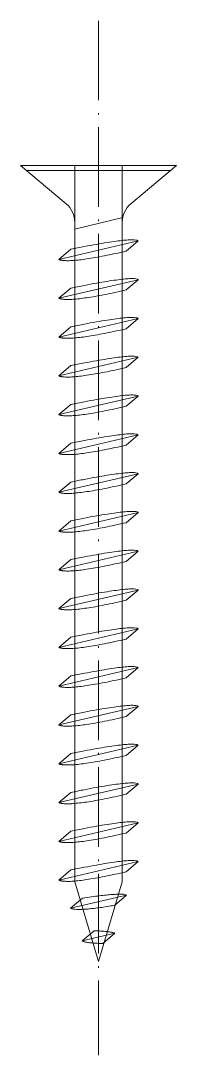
# Model space of a CAD drawing. Header units: metres. Extents: x -4.9 to 4.9, y -55.9 to 9.1.
import ezdxf

# ---------------------------------------------------------------- set-up
doc = ezdxf.new("R2010")
doc.units = ezdxf.units.M
doc.linetypes.add('MV_hartlijn_staal', pattern=[6.6, 5, -0.8, 0, -0.8])
doc.layers.add('A-DETL-GENF', color=92, linetype='Continuous', lineweight=18)

# ---------------------------------------------------------------- blocks, each defined once
blk = doc.blocks.new('28 schroeven 2D - Verzonken schroef 5_0x50mm-3138919-00_0 Basismaterialen')
at = {"layer": 'A-DETL-GENF', "linetype": 'MV_hartlijn_staal', "lineweight": 13}
blk.add_line((0, 9.102), (0, -55.898), dxfattribs=at)
at = {"layer": 'A-DETL-GENF', "lineweight": 5}
for p, q in [((-4.9, 0), (4.9, 0)), ((-2.036, -2.403), (-4.9, 0)), ((4.9, 0), (2.036, -2.403)), ((-4.542, -0.3), (4.542, -0.3)), ((-1.5, -3.996), (1.528, -3.262)), ((-1.5, -3.552), (-1.5, -45)), ((1.5, -45), (1.5, -3.552)), ((2.5, -4.736), (-2.5, -5.9)), ((1.751, -5.376), (2.5, -4.736)), ((-2.5, -5.9), (-1.751, -5.26)), ((2.5, -7.173), (-2.5, -8.337)), ((-2.5, -8.337), (-1.751, -7.697)), ((1.751, -7.813), (2.5, -7.173)), ((2.5, -9.61), (-2.5, -10.774)), ((1.751, -10.25), (2.5, -9.61)), ((-2.5, -10.774), (-1.751, -10.134)), ((2.5, -12.047), (-2.5, -13.211)), ((1.751, -12.687), (2.5, -12.047)), ((-2.5, -13.211), (-1.751, -12.571)), ((2.5, -14.484), (-2.5, -15.648)), ((1.751, -15.124), (2.5, -14.484)), ((-2.5, -15.648), (-1.751, -15.008)), ((2.5, -16.921), (-2.5, -18.085)), ((-2.5, -18.085), (-1.751, -17.445)), ((1.751, -17.561), (2.5, -16.921)), ((2.5, -19.359), (-2.5, -20.523)), ((1.751, -19.998), (2.5, -19.359)), ((-2.5, -20.523), (-1.751, -19.883)), ((2.5, -21.796), (-2.5, -22.96)), ((1.751, -22.436), (2.5, -21.796)), ((-2.5, -22.96), (-1.751, -22.32)), ((2.5, -24.233), (-2.5, -25.397)), ((1.751, -24.873), (2.5, -24.233)), ((-2.5, -25.397), (-1.751, -24.757)), ((2.5, -26.67), (-2.5, -27.834)), ((-2.5, -27.834), (-1.751, -27.194)), ((1.751, -27.31), (2.5, -26.67)), ((2.5, -29.107), (-2.5, -30.271)), ((1.751, -29.747), (2.5, -29.107)), ((-2.5, -30.271), (-1.751, -29.631)), ((2.5, -31.544), (-2.5, -32.708)), ((1.751, -32.184), (2.5, -31.544)), ((-2.5, -32.708), (-1.751, -32.068)), ((2.5, -33.981), (-2.5, -35.145)), ((1.751, -34.621), (2.5, -33.981)), ((-2.5, -35.145), (-1.751, -34.505)), ((2.5, -36.418), (-2.5, -37.582)), ((-2.5, -37.582), (-1.751, -36.942)), ((1.751, -37.058), (2.5, -36.418)), ((2.5, -38.856), (-2.5, -40.02)), ((1.751, -39.496), (2.5, -38.856)), ((-2.5, -40.02), (-1.751, -39.38)), ((2.5, -41.293), (-2.5, -42.457)), ((1.751, -41.933), (2.5, -41.293)), ((-2.5, -42.457), (-1.751, -41.817)), ((2.5, -43.73), (-2.5, -44.894)), ((1.751, -44.37), (2.5, -43.73)), ((-2.5, -44.894), (-1.751, -44.254)), ((-1.5, -45), (0, -50)), ((0, -50), (1.5, -45)), ((1.756, -45.839), (-1.756, -46.656)), ((-1.756, -46.656), (-1.007, -46.016)), ((1.007, -46.479), (1.756, -45.839)), ((-1.02, -48.709), (-0.271, -48.069)), ((1.02, -48.234), (-1.02, -48.709)), ((0.271, -48.874), (1.02, -48.234))]:
    blk.add_line(p, q, dxfattribs=at)
at = {"layer": 'A-DETL-GENF'}
for p, q in [((-1.5, -3.552), (-1.5, 0)), ((1.5, -3.552), (1.5, 0))]:
    blk.add_line(p, q, dxfattribs=at)
at = {"layer": 'A-DETL-GENF', "lineweight": 5}
for centre, start, end in [((-3, -3.552), 360, 50), ((3, -3.552), 130, 180)]:
    blk.add_arc(centre, 1.5, start, end, dxfattribs=at)
for points in [[(-1.751, -5.26), (2.229, -4.458), (2.5, -4.736)], [(-2.5, -5.9), (-1.834, -6.193), (1.751, -5.376)], [(-1.751, -7.697), (2.229, -6.896), (2.5, -7.173)], [(-2.5, -8.337), (-1.834, -8.631), (1.751, -7.813)], [(-1.751, -10.134), (2.229, -9.333), (2.5, -9.61)], [(-2.5, -10.774), (-1.834, -11.068), (1.751, -10.25)], [(-1.751, -12.571), (2.229, -11.77), (2.5, -12.047)], [(-2.5, -13.211), (-1.834, -13.505), (1.751, -12.687)], [(-1.751, -15.008), (2.229, -14.207), (2.5, -14.484)], [(-2.5, -15.648), (-1.834, -15.942), (1.751, -15.124)], [(-1.751, -17.445), (2.229, -16.644), (2.5, -16.921)], [(-2.5, -18.085), (-1.834, -18.379), (1.751, -17.561)], [(-1.751, -19.883), (2.229, -19.081), (2.5, -19.359)], [(-2.5, -20.523), (-1.834, -20.816), (1.751, -19.998)], [(-1.751, -22.32), (2.229, -21.518), (2.5, -21.796)], [(-2.5, -22.96), (-1.834, -23.253), (1.751, -22.436)], [(-1.751, -24.757), (2.229, -23.955), (2.5, -24.233)], [(-2.5, -25.397), (-1.834, -25.69), (1.751, -24.873)], [(-1.751, -27.194), (2.229, -26.393), (2.5, -26.67)], [(-2.5, -27.834), (-1.834, -28.128), (1.751, -27.31)], [(-1.751, -29.631), (2.229, -28.83), (2.5, -29.107)], [(-2.5, -30.271), (-1.834, -30.565), (1.751, -29.747)], [(-1.751, -32.068), (2.229, -31.267), (2.5, -31.544)], [(-2.5, -32.708), (-1.834, -33.002), (1.751, -32.184)], [(-1.751, -34.505), (2.229, -33.704), (2.5, -33.981)], [(-2.5, -35.145), (-1.834, -35.439), (1.751, -34.621)], [(-1.751, -36.942), (2.229, -36.141), (2.5, -36.418)], [(-2.5, -37.582), (-1.834, -37.876), (1.751, -37.058)], [(-1.751, -39.38), (2.229, -38.578), (2.5, -38.856)], [(-2.5, -40.02), (-1.834, -40.313), (1.751, -39.496)], [(-1.751, -41.817), (2.229, -41.015), (2.5, -41.293)], [(-2.5, -42.457), (-1.834, -42.75), (1.751, -41.933)], [(-1.751, -44.254), (2.229, -43.453), (2.5, -43.73)], [(-2.5, -44.894), (-1.834, -45.188), (1.751, -44.37)], [(-1.007, -46.016), (1.592, -45.649), (1.756, -45.839)], [(-1.756, -46.656), (-1.337, -46.871), (1.007, -46.479)], [(-0.271, -48.069), (0.961, -48.132), (1.02, -48.234)], [(-1.02, -48.709), (-0.846, -48.846), (0.271, -48.874)]]:
    blk.add_open_spline(points, degree=2, dxfattribs=at)

msp = doc.modelspace()

# ---------------------------------------------------------------- block references
msp.add_blockref('28 schroeven 2D - Verzonken schroef 5_0x50mm-3138919-00_0 Basismaterialen', (0, 0))

doc.saveas('drawing.dxf')
